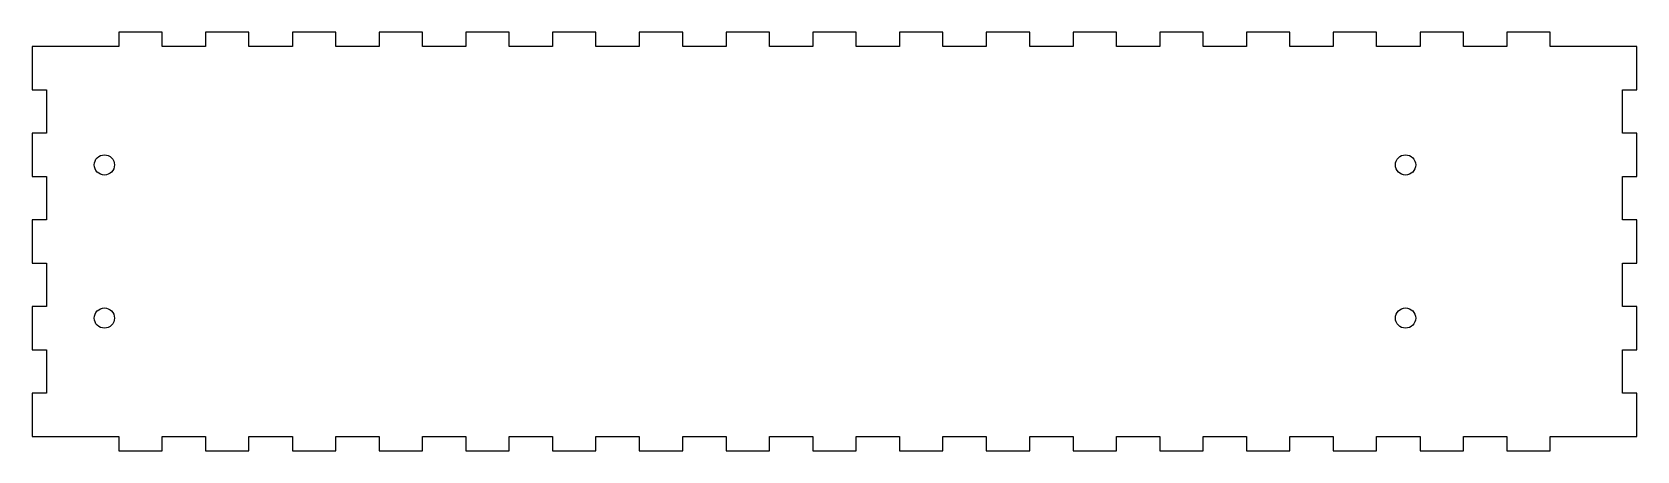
# Model space of a CAD drawing. Header units: millimetres. Extents: x -5 to 550, y -72 to 72.
import ezdxf

# ---------------------------------------------------------------- set-up
doc = ezdxf.new("R2010")
doc.units = ezdxf.units.MM
doc.layers.get('0').update_dxf_attribs({"linetype": 'CONTINUOUS'})

msp = doc.modelspace()

# ---------------------------------------------------------------- linework, layer by layer
msp.add_lwpolyline([(505, 67.5), (490, 67.5), (490, 72.5), (475, 72.5), (475, 67.5), (460, 67.5), (460, 72.5), (445, 72.5), (445, 67.5), (430, 67.5), (430, 72.5), (415, 72.5), (415, 67.5), (400, 67.5), (400, 72.5), (385, 72.5), (385, 67.5), (370, 67.5), (370, 72.5), (355, 72.5), (355, 67.5), (340, 67.5), (340, 72.5), (325, 72.5), (325, 67.5), (310, 67.5), (310, 72.5), (295, 72.5), (295, 67.5), (280, 67.5), (280, 72.5), (265, 72.5), (265, 67.5), (250, 67.5), (250, 72.5), (235, 72.5), (235, 67.5), (220, 67.5), (220, 72.5), (205, 72.5), (205, 67.5), (190, 67.5), (190, 72.5), (175, 72.5), (175, 67.5), (160, 67.5), (160, 72.5), (145, 72.5), (145, 67.5), (130, 67.5), (130, 72.5), (115, 72.5), (115, 67.5), (100, 67.5), (100, 72.5), (85, 72.5), (85, 67.5), (70, 67.5), (70, 72.5), (55, 72.5), (55, 67.5), (40, 67.5), (40, 72.5), (25, 72.5), (25, 67.5), (-5, 67.5), (-5, 52.5), (0, 52.5), (0, 37.5), (-5, 37.5), (-5, 22.5), (0, 22.5), (0, 7.5), (-5, 7.5), (-5, -7.5), (0, -7.5), (0, -22.5), (-5, -22.5), (-5, -37.5), (0, -37.5), (0, -52.5), (-5, -52.5), (-5, -67.5), (25, -67.5), (25, -72.5), (40, -72.5), (40, -67.5), (55, -67.5), (55, -72.5), (70, -72.5), (70, -67.5), (85, -67.5), (85, -72.5), (100, -72.5), (100, -67.5), (115, -67.5), (115, -72.5), (130, -72.5), (130, -67.5), (145, -67.5), (145, -72.5), (160, -72.5), (160, -67.5), (175, -67.5), (175, -72.5), (190, -72.5), (190, -67.5), (205, -67.5), (205, -72.5), (220, -72.5), (220, -67.5), (235, -67.5), (235, -72.5), (250, -72.5), (250, -67.5), (265, -67.5), (265, -72.5), (280, -72.5), (280, -67.5), (295, -67.5), (295, -72.5), (310, -72.5), (310, -67.5), (325, -67.5), (325, -72.5), (340, -72.5), (340, -67.5), (355, -67.5), (355, -72.5), (370, -72.5), (370, -67.5), (385, -67.5), (385, -72.5), (400, -72.5), (400, -67.5), (415, -67.5), (415, -72.5), (430, -72.5), (430, -67.5), (445, -67.5), (445, -72.5), (460, -72.5), (460, -67.5), (475, -67.5), (475, -72.5), (490, -72.5), (490, -67.5), (505, -67.5), (505, -72.5), (520, -72.5), (520, -67.5), (550, -67.5), (550, -52.5), (545, -52.5), (545, -37.5), (550, -37.5), (550, -22.5), (545, -22.5), (545, -7.5), (550, -7.5), (550, 7.5), (545, 7.5), (545, 22.5), (550, 22.5), (550, 37.5), (545, 37.5), (545, 52.5), (550, 52.5), (550, 67.5), (520, 67.5), (520, 72.5), (505, 72.5)], close=True)
for centre in [(20, 26.5), (470, 26.5), (20, -26.5), (470, -26.5)]:
    msp.add_circle(centre, 3.5)

doc.saveas('drawing.dxf')
